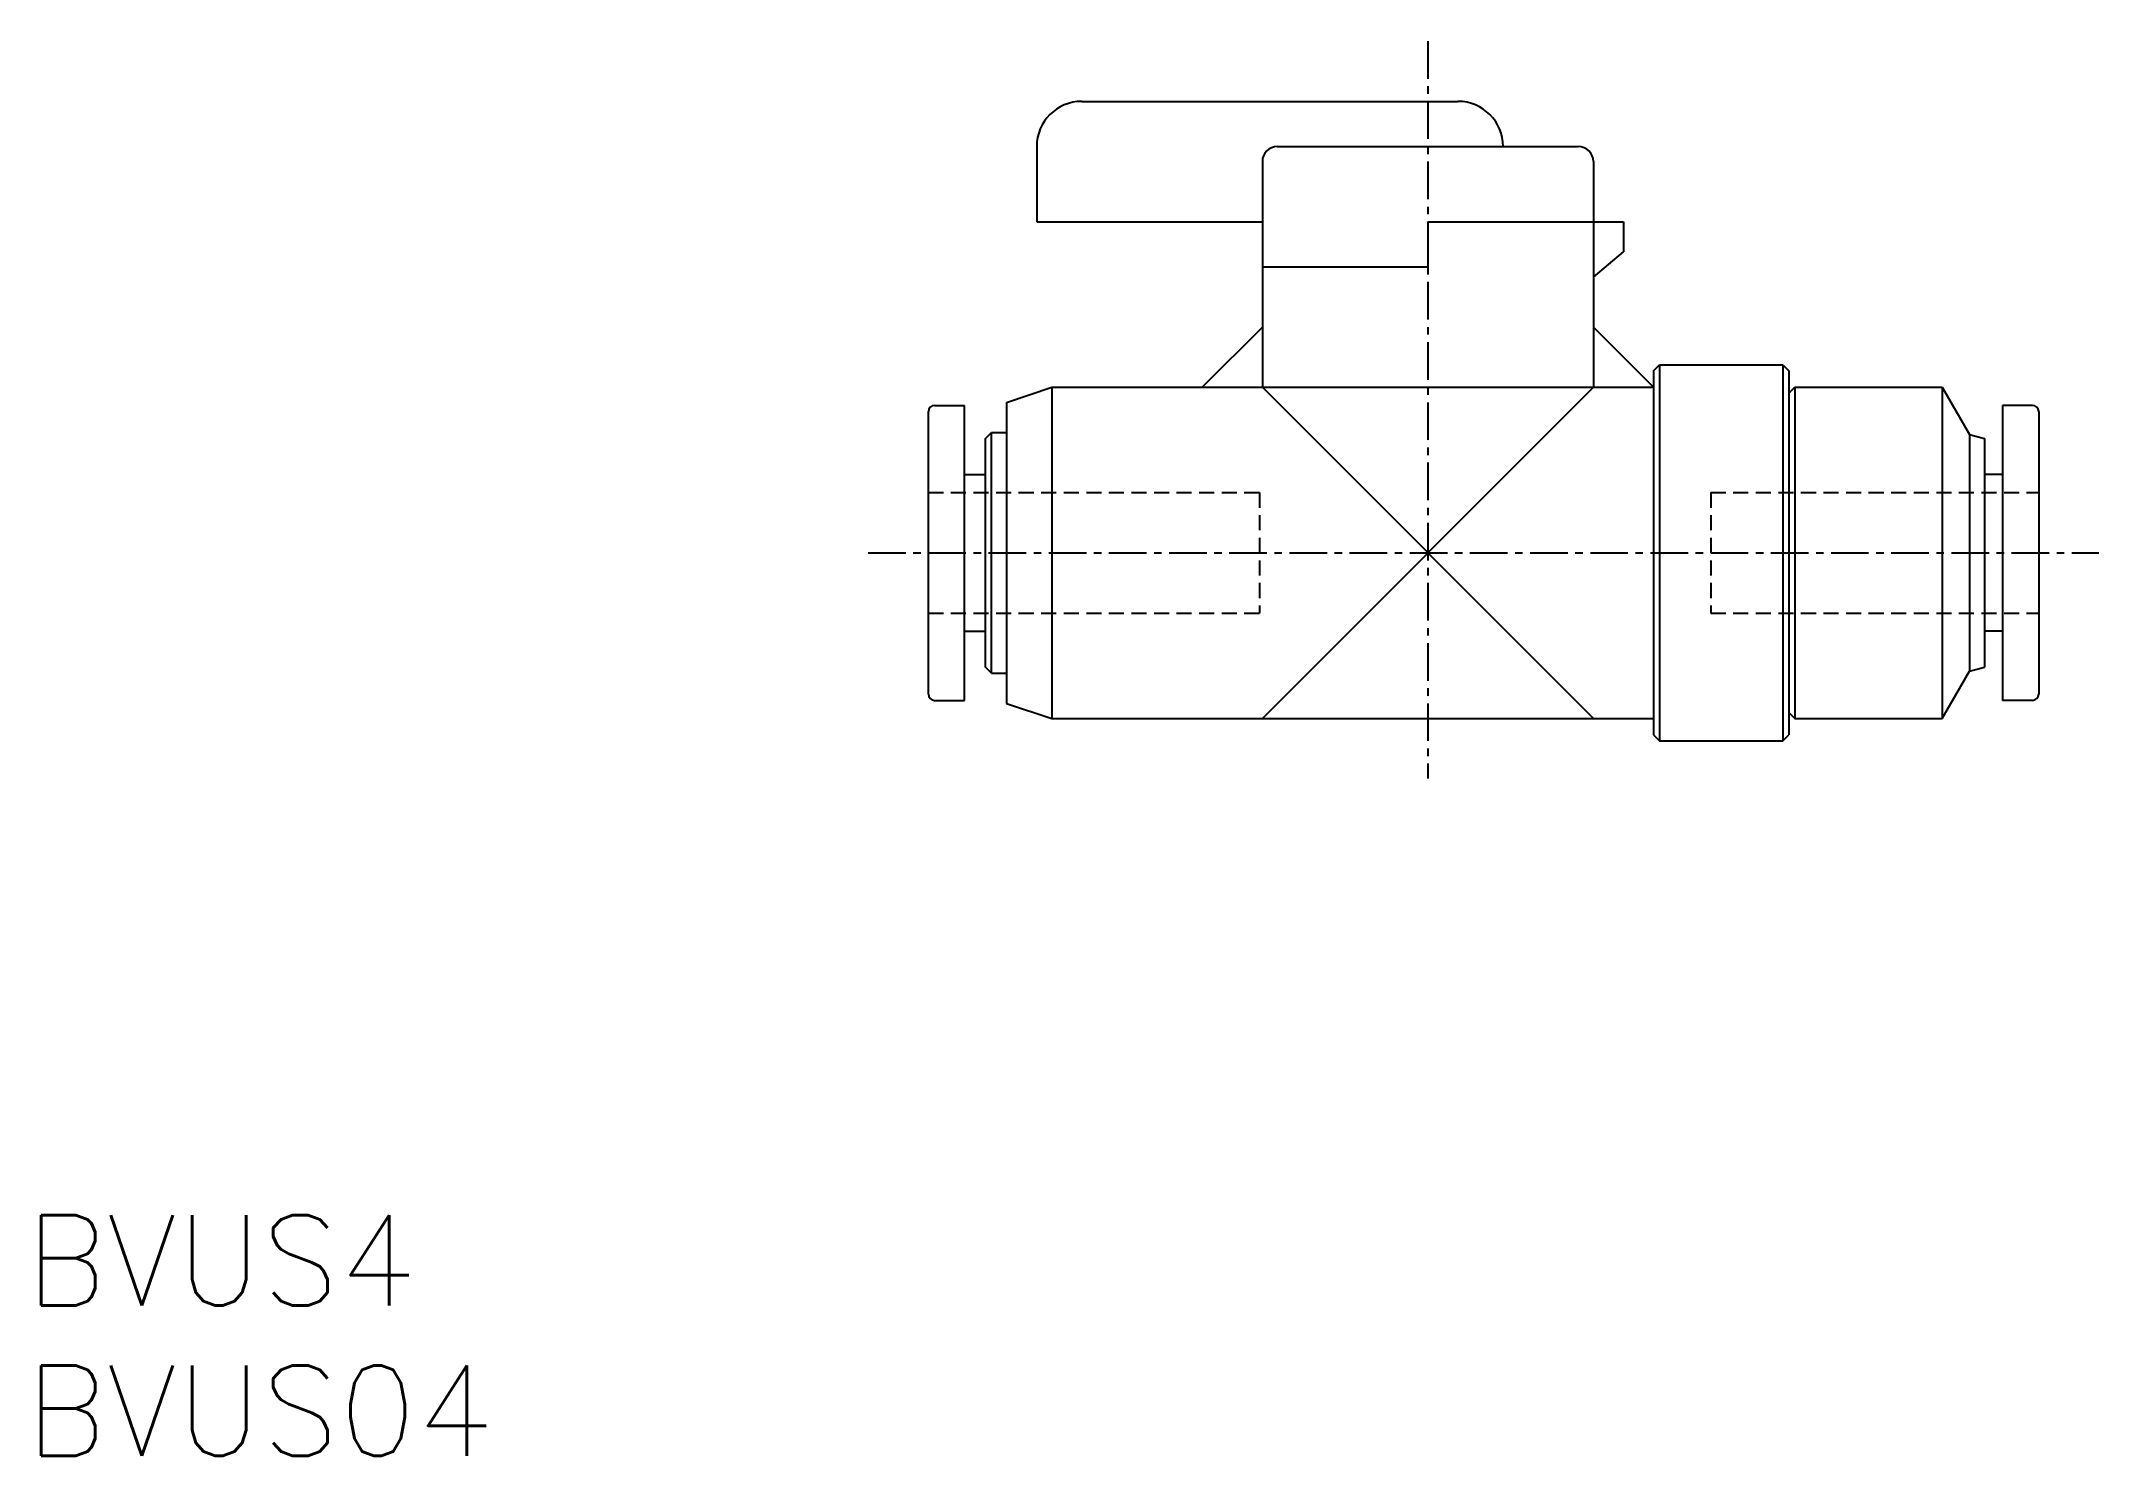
# Model space of a CAD drawing. Extents: x 0.5 to 68.9, y 0 to 47.
import ezdxf

# ---------------------------------------------------------------- set-up
doc = ezdxf.new("R2010")
doc.units = 0
doc.linetypes.add('CENTER', pattern=[2, 1.25, -0.25, 0.25, -0.25])
doc.linetypes.add('DASHED', pattern=[0.75, 0.5, -0.25])
doc.layers.get('0').update_dxf_attribs({"linetype": 'CONTINUOUS'})
doc.layers.add('CENTER', color=1, linetype='CENTER')
doc.styles.get("Standard").update_dxf_attribs({"font": 'txt.shx'})

# ---------------------------------------------------------------- blocks, each defined once
blk = doc.blocks.new('*U9')
at = {"color": 7, "linetype": 'CONTINUOUS'}
blk.add_text('BVUS04', height=3, dxfattribs=at).set_placement((0, 0))
blk = doc.blocks.new('*U10')
at = {"color": 7, "linetype": 'CONTINUOUS'}
blk.add_text('BVUS4', height=3, dxfattribs=at).set_placement((0, 5))

msp = doc.modelspace()

# ---------------------------------------------------------------- linework, layer by layer
at = {"color": 7, "linetype": 'CONTINUOUS'}
for p, q in [((35.1, 45), (47.6, 45)), ((33.6, 43.5), (33.6, 41)), ((41.6, 43.5), (51.6, 43.5)), ((49.1, 43.5), (49.1, 43.5)), ((41.1, 43), (41.1, 35.5)), ((52.1, 43), (52.1, 35.5)), ((33.6, 41), (41.1, 41)), ((46.6, 41), (53.1, 41)), ((46.6, 41), (46.6, 39.5)), ((53.1, 41), (53.1, 40)), ((52.10001, 39.1609), (53.10001, 40)), ((41.1, 39.5), (46.6, 39.5)), ((41.10001, 37.50001), (39.1, 35.50001)), ((52.10001, 37.5), (54.10001, 35.5)), ((54.10001, 36.05), (54.30001, 36.25)), ((54.30001, 36.25), (58.4, 36.25)), ((54.30001, 36.25), (54.30001, 23.75)), ((58.4, 36.25), (58.4, 23.75)), ((58.40001, 36.25), (58.6, 36.05)), ((54.1, 36.05), (54.1, 23.95)), ((58.6, 36.05), (58.6, 23.95)), ((30.2, 34.90001), (31.2, 34.90001)), ((31.2, 25.10001), (31.2, 34.90001)), ((32.59999, 35.00001), (34.10001, 35.5)), ((32.60001, 35), (32.60001, 25)), ((34.10001, 35.5), (54.1, 35.5)), ((34.10001, 35.5), (34.10001, 24.5)), ((41.1, 35.5), (52.1, 24.5)), ((52.1, 35.5), (41.1, 24.5)), ((58.60001, 35.3), (58.80001, 35.5)), ((58.80001, 35.5), (63.69586, 35.5)), ((58.80001, 35.5), (58.80001, 24.5)), ((63.69586, 35.50001), (64.6, 33.93398)), ((63.69586, 35.5), (63.69586, 24.5)), ((65.70001, 34.9), (65.70001, 25.1)), ((66.7, 34.9), (65.70001, 34.9)), ((30, 25.30001), (30, 34.70001)), ((66.9, 34.7), (66.9, 25.3)), ((31.9, 33.80001), (32.1, 34.00001)), ((31.90001, 26.20001), (31.90001, 33.8)), ((32.10001, 34), (32.60001, 34)), ((32.10001, 26), (32.10001, 34)), ((64.6, 33.93398), (64.6, 26.06602)), ((64.60001, 33.93398), (65.10001, 33.8)), ((65.1, 33.8), (65.1, 26.2)), ((31.2, 32.60001), (31.90001, 32.60001)), ((65.70001, 32.6), (65.1, 32.6)), ((31.2, 27.40001), (31.90001, 27.40001)), ((65.70001, 27.4), (65.1, 27.4)), ((32.10001, 26.00001), (31.9, 26.20002)), ((32.10001, 26), (32.60001, 26)), ((63.69586, 24.5), (64.6, 26.06603)), ((64.60001, 26.06602), (65.10001, 26.2)), ((30.2, 25.10001), (31.2, 25.10001)), ((32.6, 25), (34.10001, 24.5)), ((58.60001, 24.7), (58.80001, 24.5)), ((66.7, 25.1), (65.70001, 25.1)), ((34.10001, 24.5), (54.1, 24.5)), ((54.1, 23.95), (54.30001, 23.75)), ((58.40001, 23.75), (58.60001, 23.95)), ((58.80001, 24.5), (63.69586, 24.5)), ((54.30001, 23.75), (58.4, 23.75))]:
    msp.add_line(p, q, dxfattribs=at)
at = {"color": 3, "linetype": 'DASHED'}
for p, q in [((30, 32), (41, 32)), ((41, 32), (41, 28)), ((56, 32), (66.9, 32)), ((56, 32), (56, 28)), ((30, 28), (41, 28)), ((56, 28), (66.9, 28))]:
    msp.add_line(p, q, dxfattribs=at)
at = {"color": 7, "linetype": 'CONTINUOUS'}
for centre, radius, start, end in [((35.1, 43.5), 1.5, 90, 180), ((47.6, 43.5), 1.5, 0, 89.999982), ((41.6, 43), 0.5, 89.999982, 179.99996), ((51.6, 43), 0.5, 0, 89.999982), ((30.2, 34.70001), 0.2, 90, 180), ((66.7, 34.7), 0.2, 0, 90), ((30.2, 25.30001), 0.2, 180, 270), ((66.7, 25.3), 0.2, 270, 360)]:
    msp.add_arc(centre, radius, start, end, dxfattribs=at)
for p in [(46.6, 30), (66.9, 30)]:
    msp.add_point(p, dxfattribs=at)
at = {"layer": 'CENTER', "color": 1, "linetype": 'CENTER'}
for p, q in [((46.6, 47), (46.6, 22.5)), ((28.00001, 30), (68.9, 30))]:
    msp.add_line(p, q, dxfattribs=at)

# ---------------------------------------------------------------- block references
at = {"color": 7, "linetype": 'CONTINUOUS'}
for name in ['*U10', '*U9']:
    msp.add_blockref(name, (0, 0), dxfattribs=at)

doc.saveas('drawing.dxf')
